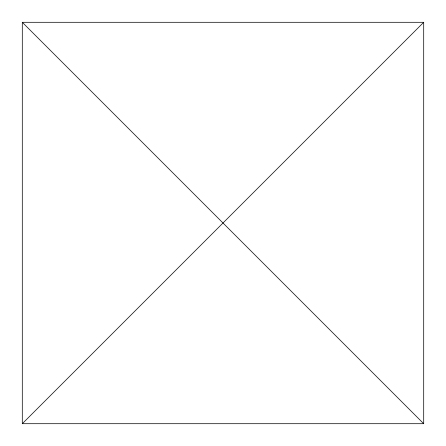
<?xml version="1.0" encoding="UTF-8"?>
<svg xmlns="http://www.w3.org/2000/svg" width="446" height="446" viewBox="0 0 446 446"><rect width="100%" height="100%" fill="white"/><g stroke="black" fill="none" stroke-linecap="round" stroke-linejoin="round"><path stroke-width="0.67" d="M22.3 423.7L423.7 22.3L22.3 22.3L22.3 423.7L423.7 423.7L423.7 22.3M22.3 22.3L423.7 423.7"/></g></svg>
